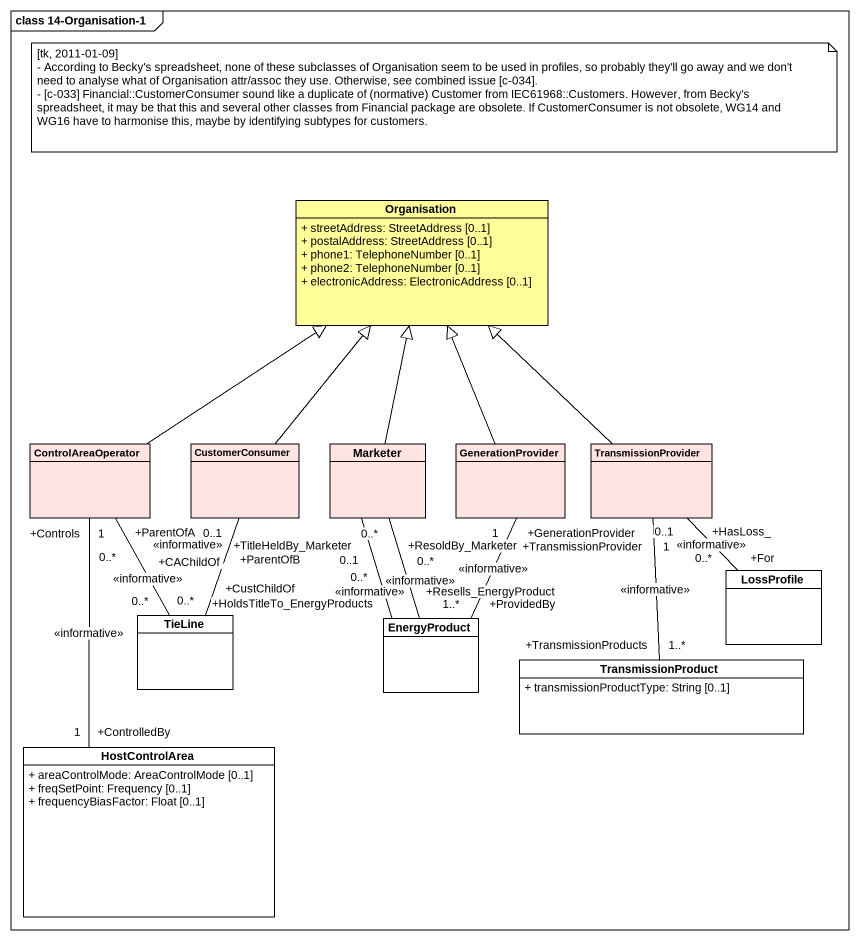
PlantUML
@startuml
mainframe class 14-Organisation-1
hide circle
hide empty members
skinparam classAttributeIconSize 0
class Organisation #FFFE99 {
  + streetAddress: StreetAddress [0..1]
  + postalAddress: StreetAddress [0..1]
  + phone1: TelephoneNumber [0..1]
  + phone2: TelephoneNumber [0..1]
  + electronicAddress: ElectronicAddress [0..1]
}
class ControlAreaOperator #FFE4E1
class CustomerConsumer #FFE4E1
class Marketer #FFE4E1
class GenerationProvider #FFE4E1
class TransmissionProvider #FFE4E1
class LossProfile
class TieLine
class EnergyProduct
class TransmissionProduct {
  + transmissionProductType: String [0..1]
}
class HostControlArea {
  + areaControlMode: AreaControlMode [0..1]
  + freqSetPoint: Frequency [0..1]
  + frequencyBiasFactor: Float [0..1]
}
ControlAreaOperator -up-|> Organisation
ControlAreaOperator "+ParentOfA\n0..*" -- "+CAChildOf\n0..*" TieLine : <<informative>>
CustomerConsumer -up-|> Organisation
CustomerConsumer "+ParentOfB\n0..1" -- "+CustChildOf\n0..*" TieLine : <<informative>>
Marketer -up-|> Organisation
GenerationProvider -up-|> Organisation
TransmissionProvider -up-|> Organisation
LossProfile "+For\n0..*" -up- "+HasLoss_\n0..1" TransmissionProvider : <<informative>>
EnergyProduct "+HoldsTitleTo_EnergyProducts\n0..*" -up- "+TitleHeldBy_Marketer\n0..1" Marketer : <<informative>>
EnergyProduct "+Resells_EnergyProduct\n0..*" -up- "+ResoldBy_Marketer\n0..*" Marketer : <<informative>>
EnergyProduct "+ProvidedBy\n1..*" -up- "+GenerationProvider\n1" GenerationProvider : <<informative>>
TransmissionProduct "+TransmissionProducts\n1..*" -up- "+TransmissionProvider\n1" TransmissionProvider : <<informative>>
HostControlArea "+ControlledBy\n1" -up- "+Controls\n1" ControlAreaOperator : <<informative>>
note as N1
  [tk, 2011-01-09]
  - According to Becky's spreadsheet, none of these subclasses of Organisation seem to be used in profiles, so probably they'll go away and we don't need to analyse what of Organisation attr/assoc they use. Otherwise, see combined issue [c-034].
  - [c-033] Financial::CustomerConsumer sound like a duplicate of (normative) Customer from IEC61968::Customers. However, from Becky's spreadsheet, it may be that this and several other classes from Financial package are obsolete. If CustomerConsumer is not obsolete, WG14 and WG16 have to harmonise this, maybe by identifying subtypes for customers.
end note
@enduml
